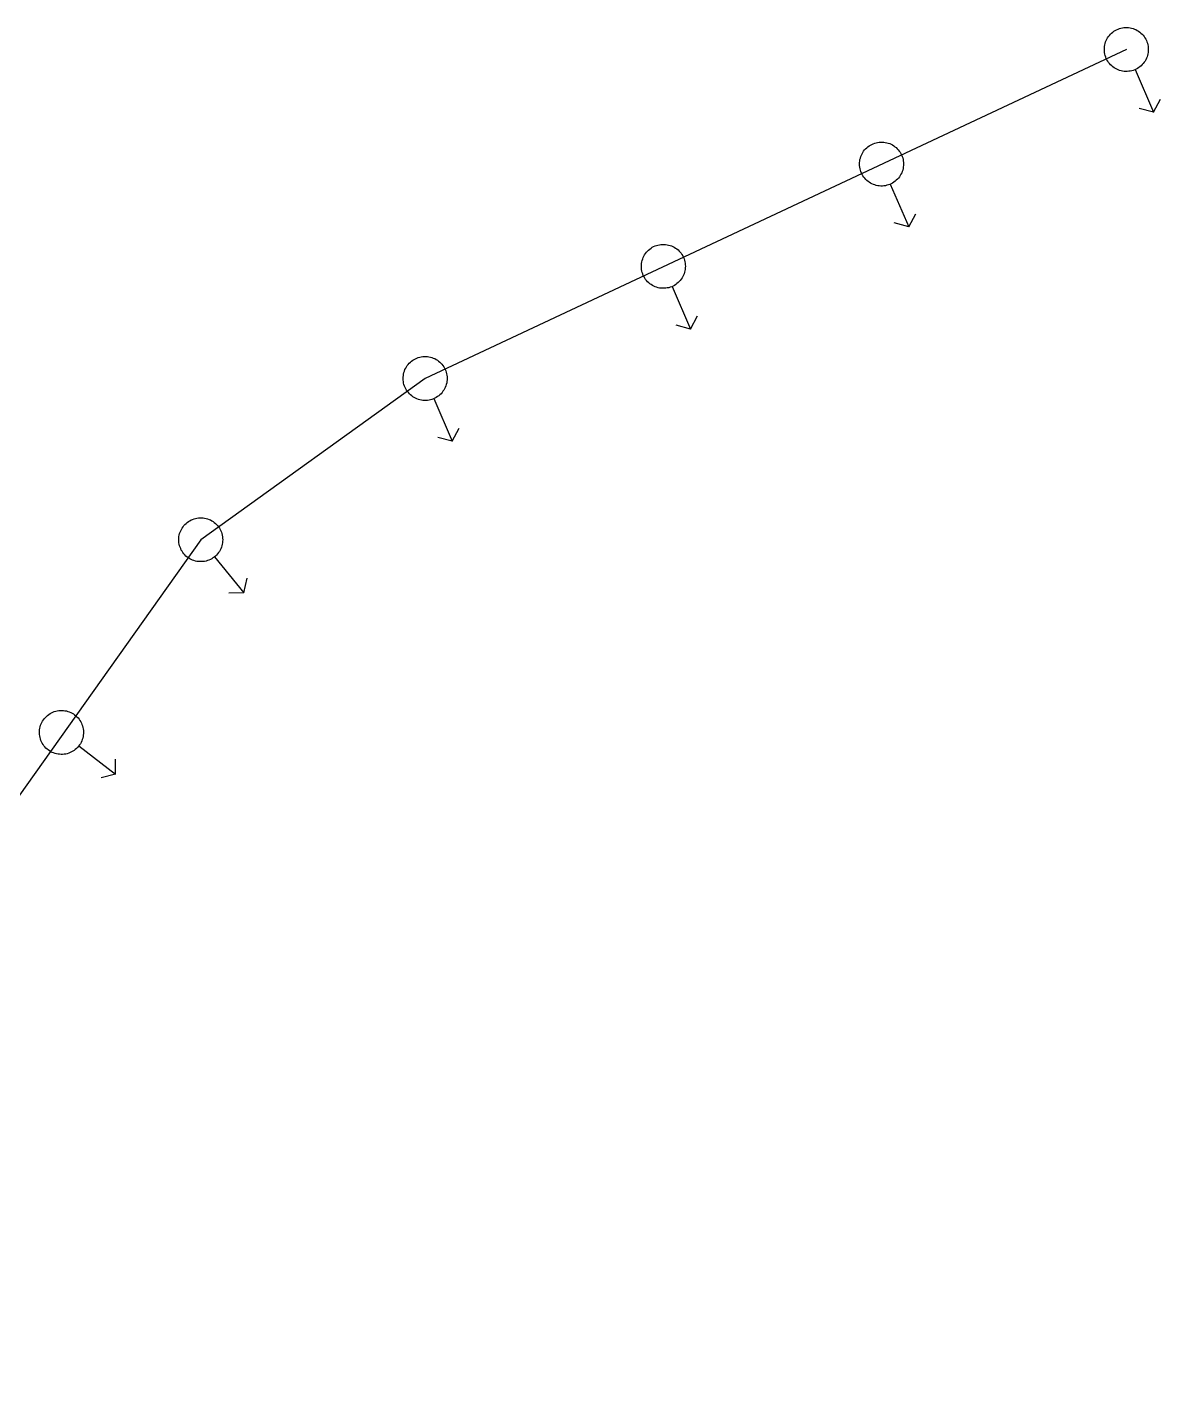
# Model space of a CAD drawing. Header units: inches. Extents: x 21905 to 29562, y 37649 to 43473.
# Drawn here: x 23415.1 to 23575.7, y 38434.7 to 38629.3 of the extents above; entities that cross this region are included whole.
import ezdxf

# ---------------------------------------------------------------- set-up
doc = ezdxf.new("R2010")
doc.units = ezdxf.units.IN
doc.header["$MEASUREMENT"] = 0

msp = doc.modelspace()

# ---------------------------------------------------------------- linework, layer by layer
for points in [[(23573.98, 38626.02), (23573.95, 38625.8), (23573.92, 38625.59), (23573.87, 38625.38), (23573.8, 38625.17), (23573.72, 38624.97), (23573.62, 38624.77), (23573.52, 38624.58), (23573.39, 38624.4), (23573.26, 38624.23), (23573.12, 38624.07), (23572.96, 38623.92), (23572.79, 38623.78), (23572.62, 38623.65), (23572.44, 38623.53), (23572.24, 38623.43), (23572.05, 38623.34), (23571.84, 38623.26), (23571.63, 38623.2), (23571.42, 38623.16), (23571.2, 38623.13), (23570.99, 38623.11), (23570.77, 38623.11), (23570.55, 38623.12), (23570.34, 38623.15), (23570.12, 38623.2), (23569.91, 38623.26), (23569.71, 38623.33), (23569.51, 38623.42), (23569.32, 38623.52), (23569.13, 38623.63), (23568.96, 38623.76), (23568.79, 38623.9), (23568.63, 38624.05), (23568.49, 38624.21), (23568.35, 38624.38), (23568.23, 38624.56), (23568.12, 38624.75), (23568.02, 38624.95), (23567.94, 38625.15), (23567.87, 38625.35), (23567.82, 38625.56), (23567.78, 38625.78), (23567.76, 38625.99), (23567.75, 38626.21), (23567.76, 38626.43), (23567.78, 38626.65), (23567.81, 38626.86), (23567.87, 38627.07), (23567.93, 38627.28), (23568.01, 38627.48), (23568.11, 38627.68), (23568.22, 38627.87), (23568.34, 38628.05), (23568.47, 38628.22), (23568.62, 38628.38), (23568.77, 38628.53), (23568.94, 38628.67), (23569.11, 38628.8), (23569.3, 38628.92), (23569.49, 38629.02), (23569.69, 38629.11), (23569.89, 38629.18), (23570.1, 38629.25), (23570.31, 38629.29), (23570.53, 38629.32), (23570.74, 38629.34), (23570.96, 38629.34), (23571.18, 38629.33), (23571.39, 38629.3), (23571.61, 38629.25), (23571.82, 38629.19), (23572.02, 38629.12), (23572.22, 38629.03), (23572.41, 38628.93), (23572.6, 38628.82), (23572.77, 38628.69), (23572.94, 38628.55), (23573.1, 38628.4), (23573.24, 38628.24), (23573.38, 38628.07), (23573.5, 38627.89), (23573.61, 38627.7), (23573.71, 38627.5), (23573.79, 38627.3), (23573.86, 38627.1), (23573.91, 38626.89), (23573.95, 38626.67), (23573.97, 38626.45), (23573.98, 38626.24), (23573.98, 38626.02)], [(23573.98, 38626.02), (23573.95, 38625.8), (23573.92, 38625.59), (23573.87, 38625.38), (23573.8, 38625.17), (23573.72, 38624.97), (23573.62, 38624.77), (23573.52, 38624.58), (23573.39, 38624.4), (23573.26, 38624.23), (23573.12, 38624.07), (23572.96, 38623.92), (23572.79, 38623.78), (23572.62, 38623.65), (23572.44, 38623.53), (23572.24, 38623.43), (23572.05, 38623.34), (23571.84, 38623.26), (23571.63, 38623.2), (23571.42, 38623.16), (23571.2, 38623.13), (23570.99, 38623.11), (23570.77, 38623.11), (23570.55, 38623.12), (23570.34, 38623.15), (23570.12, 38623.2), (23569.91, 38623.26), (23569.71, 38623.33), (23569.51, 38623.42), (23569.32, 38623.52), (23569.13, 38623.63), (23568.96, 38623.76), (23568.79, 38623.9), (23568.63, 38624.05), (23568.49, 38624.21), (23568.35, 38624.38), (23568.23, 38624.56), (23568.12, 38624.75), (23568.02, 38624.95), (23567.94, 38625.15), (23567.87, 38625.35), (23567.82, 38625.56), (23567.78, 38625.78), (23567.76, 38625.99), (23567.75, 38626.21), (23567.76, 38626.43), (23567.78, 38626.65), (23567.81, 38626.86), (23567.87, 38627.07), (23567.93, 38627.28), (23568.01, 38627.48), (23568.11, 38627.68), (23568.22, 38627.87), (23568.34, 38628.05), (23568.47, 38628.22), (23568.62, 38628.38), (23568.77, 38628.53), (23568.94, 38628.67), (23569.11, 38628.8), (23569.3, 38628.92), (23569.49, 38629.02), (23569.69, 38629.11), (23569.89, 38629.18), (23570.1, 38629.25), (23570.31, 38629.29), (23570.53, 38629.32), (23570.74, 38629.34), (23570.96, 38629.34), (23571.18, 38629.33), (23571.39, 38629.3), (23571.61, 38629.25), (23571.82, 38629.19), (23572.02, 38629.12), (23572.22, 38629.03), (23572.41, 38628.93), (23572.6, 38628.82), (23572.77, 38628.69), (23572.94, 38628.55), (23573.1, 38628.4), (23573.24, 38628.24), (23573.38, 38628.07), (23573.5, 38627.89), (23573.61, 38627.7), (23573.71, 38627.5), (23573.79, 38627.3), (23573.86, 38627.1), (23573.91, 38626.89), (23573.95, 38626.67), (23573.97, 38626.45), (23573.98, 38626.24), (23573.98, 38626.02)], [(23570.87, 38626.22), (23471.49, 38579.58), (23439.68, 38556.72), (23373.87, 38464.09), (23340.03, 38434.69), (23272.27, 38476.73)], [(23570.87, 38626.22), (23471.49, 38579.58), (23439.68, 38556.72), (23373.87, 38464.09), (23340.03, 38434.69), (23272.27, 38476.73)], [(23572.1, 38623.36), (23574.71, 38617.33)], [(23572.1, 38623.36), (23574.71, 38617.33)], [(23574.71, 38617.33), (23575.71, 38619.19)], [(23574.71, 38617.33), (23575.71, 38619.19)], [(23574.71, 38617.33), (23572.67, 38617.87)], [(23574.71, 38617.33), (23572.67, 38617.87)], [(23539.28, 38609.77), (23539.26, 38609.56), (23539.22, 38609.34), (23539.17, 38609.13), (23539.11, 38608.92), (23539.03, 38608.72), (23538.93, 38608.53), (23538.82, 38608.34), (23538.7, 38608.16), (23538.57, 38607.98), (23538.42, 38607.82), (23538.27, 38607.67), (23538.1, 38607.53), (23537.93, 38607.4), (23537.74, 38607.29), (23537.55, 38607.18), (23537.35, 38607.09), (23537.15, 38607.02), (23536.94, 38606.96), (23536.73, 38606.91), (23536.51, 38606.88), (23536.29, 38606.86), (23536.08, 38606.86), (23535.86, 38606.88), (23535.64, 38606.91), (23535.43, 38606.95), (23535.22, 38607.01), (23535.02, 38607.08), (23534.82, 38607.17), (23534.63, 38607.27), (23534.44, 38607.39), (23534.26, 38607.51), (23534.1, 38607.65), (23533.94, 38607.8), (23533.79, 38607.96), (23533.66, 38608.14), (23533.54, 38608.32), (23533.43, 38608.5), (23533.33, 38608.7), (23533.25, 38608.9), (23533.18, 38609.11), (23533.13, 38609.32), (23533.09, 38609.53), (23533.06, 38609.75), (23533.06, 38609.96), (23533.06, 38610.18), (23533.08, 38610.4), (23533.12, 38610.61), (23533.17, 38610.82), (23533.24, 38611.03), (23533.32, 38611.23), (23533.42, 38611.43), (23533.52, 38611.62), (23533.64, 38611.8), (23533.78, 38611.97), (23533.92, 38612.13), (23534.08, 38612.29), (23534.24, 38612.43), (23534.42, 38612.55), (23534.6, 38612.67), (23534.8, 38612.77), (23534.99, 38612.86), (23535.2, 38612.94), (23535.41, 38613), (23535.62, 38613.04), (23535.83, 38613.08), (23536.05, 38613.09), (23536.27, 38613.09), (23536.49, 38613.08), (23536.7, 38613.05), (23536.91, 38613), (23537.12, 38612.95), (23537.33, 38612.87), (23537.53, 38612.78), (23537.72, 38612.68), (23537.91, 38612.57), (23538.08, 38612.44), (23538.25, 38612.3), (23538.41, 38612.15), (23538.55, 38611.99), (23538.69, 38611.82), (23538.81, 38611.64), (23538.92, 38611.45), (23539.01, 38611.26), (23539.1, 38611.06), (23539.17, 38610.85), (23539.22, 38610.64), (23539.26, 38610.42), (23539.28, 38610.21), (23539.29, 38609.99), (23539.28, 38609.77)], [(23539.28, 38609.77), (23539.26, 38609.56), (23539.22, 38609.34), (23539.17, 38609.13), (23539.11, 38608.92), (23539.03, 38608.72), (23538.93, 38608.53), (23538.82, 38608.34), (23538.7, 38608.16), (23538.57, 38607.98), (23538.42, 38607.82), (23538.27, 38607.67), (23538.1, 38607.53), (23537.93, 38607.4), (23537.74, 38607.29), (23537.55, 38607.18), (23537.35, 38607.09), (23537.15, 38607.02), (23536.94, 38606.96), (23536.73, 38606.91), (23536.51, 38606.88), (23536.29, 38606.86), (23536.08, 38606.86), (23535.86, 38606.88), (23535.64, 38606.91), (23535.43, 38606.95), (23535.22, 38607.01), (23535.02, 38607.08), (23534.82, 38607.17), (23534.63, 38607.27), (23534.44, 38607.39), (23534.26, 38607.51), (23534.1, 38607.65), (23533.94, 38607.8), (23533.79, 38607.96), (23533.66, 38608.14), (23533.54, 38608.32), (23533.43, 38608.5), (23533.33, 38608.7), (23533.25, 38608.9), (23533.18, 38609.11), (23533.13, 38609.32), (23533.09, 38609.53), (23533.06, 38609.75), (23533.06, 38609.96), (23533.06, 38610.18), (23533.08, 38610.4), (23533.12, 38610.61), (23533.17, 38610.82), (23533.24, 38611.03), (23533.32, 38611.23), (23533.42, 38611.43), (23533.52, 38611.62), (23533.64, 38611.8), (23533.78, 38611.97), (23533.92, 38612.13), (23534.08, 38612.29), (23534.24, 38612.43), (23534.42, 38612.55), (23534.6, 38612.67), (23534.8, 38612.77), (23534.99, 38612.86), (23535.2, 38612.94), (23535.41, 38613), (23535.62, 38613.04), (23535.83, 38613.08), (23536.05, 38613.09), (23536.27, 38613.09), (23536.49, 38613.08), (23536.7, 38613.05), (23536.91, 38613), (23537.12, 38612.95), (23537.33, 38612.87), (23537.53, 38612.78), (23537.72, 38612.68), (23537.91, 38612.57), (23538.08, 38612.44), (23538.25, 38612.3), (23538.41, 38612.15), (23538.55, 38611.99), (23538.69, 38611.82), (23538.81, 38611.64), (23538.92, 38611.45), (23539.01, 38611.26), (23539.1, 38611.06), (23539.17, 38610.85), (23539.22, 38610.64), (23539.26, 38610.42), (23539.28, 38610.21), (23539.29, 38609.99), (23539.28, 38609.77)], [(23537.41, 38607.11), (23540.02, 38601.09)], [(23537.41, 38607.11), (23540.02, 38601.09)], [(23540.02, 38601.09), (23541.02, 38602.94)], [(23540.02, 38601.09), (23541.02, 38602.94)], [(23540.02, 38601.09), (23537.98, 38601.62)], [(23540.02, 38601.09), (23537.98, 38601.62)], [(23508.36, 38595.27), (23508.34, 38595.05), (23508.3, 38594.84), (23508.25, 38594.63), (23508.19, 38594.42), (23508.1, 38594.22), (23508.01, 38594.02), (23507.9, 38593.83), (23507.78, 38593.65), (23507.65, 38593.48), (23507.5, 38593.32), (23507.35, 38593.17), (23507.18, 38593.02), (23507.01, 38592.9), (23506.82, 38592.78), (23506.63, 38592.68), (23506.43, 38592.59), (23506.23, 38592.51), (23506.02, 38592.45), (23505.81, 38592.41), (23505.59, 38592.37), (23505.37, 38592.36), (23505.16, 38592.36), (23504.94, 38592.37), (23504.72, 38592.4), (23504.51, 38592.45), (23504.3, 38592.5), (23504.1, 38592.58), (23503.9, 38592.67), (23503.7, 38592.77), (23503.52, 38592.88), (23503.34, 38593.01), (23503.18, 38593.15), (23503.02, 38593.3), (23502.87, 38593.46), (23502.74, 38593.63), (23502.62, 38593.81), (23502.51, 38594), (23502.41, 38594.19), (23502.33, 38594.39), (23502.26, 38594.6), (23502.21, 38594.81), (23502.17, 38595.03), (23502.14, 38595.24), (23502.14, 38595.46), (23502.14, 38595.68), (23502.16, 38595.89), (23502.2, 38596.11), (23502.25, 38596.32), (23502.32, 38596.53), (23502.4, 38596.73), (23502.49, 38596.92), (23502.6, 38597.11), (23502.72, 38597.29), (23502.86, 38597.47), (23503, 38597.63), (23503.16, 38597.78), (23503.32, 38597.92), (23503.5, 38598.05), (23503.68, 38598.17), (23503.87, 38598.27), (23504.07, 38598.36), (23504.28, 38598.43), (23504.49, 38598.49), (23504.7, 38598.54), (23504.91, 38598.57), (23505.13, 38598.59), (23505.35, 38598.59), (23505.57, 38598.57), (23505.78, 38598.54), (23505.99, 38598.5), (23506.2, 38598.44), (23506.41, 38598.37), (23506.61, 38598.28), (23506.8, 38598.18), (23506.98, 38598.06), (23507.16, 38597.94), (23507.33, 38597.8), (23507.48, 38597.65), (23507.63, 38597.49), (23507.77, 38597.32), (23507.89, 38597.14), (23508, 38596.95), (23508.09, 38596.75), (23508.18, 38596.55), (23508.24, 38596.34), (23508.3, 38596.13), (23508.34, 38595.92), (23508.36, 38595.7), (23508.37, 38595.49), (23508.36, 38595.27)], [(23508.36, 38595.27), (23508.34, 38595.05), (23508.3, 38594.84), (23508.25, 38594.63), (23508.19, 38594.42), (23508.1, 38594.22), (23508.01, 38594.02), (23507.9, 38593.83), (23507.78, 38593.65), (23507.65, 38593.48), (23507.5, 38593.32), (23507.35, 38593.17), (23507.18, 38593.02), (23507.01, 38592.9), (23506.82, 38592.78), (23506.63, 38592.68), (23506.43, 38592.59), (23506.23, 38592.51), (23506.02, 38592.45), (23505.81, 38592.41), (23505.59, 38592.37), (23505.37, 38592.36), (23505.16, 38592.36), (23504.94, 38592.37), (23504.72, 38592.4), (23504.51, 38592.45), (23504.3, 38592.5), (23504.1, 38592.58), (23503.9, 38592.67), (23503.7, 38592.77), (23503.52, 38592.88), (23503.34, 38593.01), (23503.18, 38593.15), (23503.02, 38593.3), (23502.87, 38593.46), (23502.74, 38593.63), (23502.62, 38593.81), (23502.51, 38594), (23502.41, 38594.19), (23502.33, 38594.39), (23502.26, 38594.6), (23502.21, 38594.81), (23502.17, 38595.03), (23502.14, 38595.24), (23502.14, 38595.46), (23502.14, 38595.68), (23502.16, 38595.89), (23502.2, 38596.11), (23502.25, 38596.32), (23502.32, 38596.53), (23502.4, 38596.73), (23502.49, 38596.92), (23502.6, 38597.11), (23502.72, 38597.29), (23502.86, 38597.47), (23503, 38597.63), (23503.16, 38597.78), (23503.32, 38597.92), (23503.5, 38598.05), (23503.68, 38598.17), (23503.87, 38598.27), (23504.07, 38598.36), (23504.28, 38598.43), (23504.49, 38598.49), (23504.7, 38598.54), (23504.91, 38598.57), (23505.13, 38598.59), (23505.35, 38598.59), (23505.57, 38598.57), (23505.78, 38598.54), (23505.99, 38598.5), (23506.2, 38598.44), (23506.41, 38598.37), (23506.61, 38598.28), (23506.8, 38598.18), (23506.98, 38598.06), (23507.16, 38597.94), (23507.33, 38597.8), (23507.48, 38597.65), (23507.63, 38597.49), (23507.77, 38597.32), (23507.89, 38597.14), (23508, 38596.95), (23508.09, 38596.75), (23508.18, 38596.55), (23508.24, 38596.34), (23508.3, 38596.13), (23508.34, 38595.92), (23508.36, 38595.7), (23508.37, 38595.49), (23508.36, 38595.27)], [(23506.48, 38592.61), (23509.1, 38586.58)], [(23506.48, 38592.61), (23509.1, 38586.58)], [(23509.1, 38586.58), (23510.1, 38588.44)], [(23509.1, 38586.58), (23510.1, 38588.44)], [(23509.1, 38586.58), (23507.06, 38587.12)], [(23509.1, 38586.58), (23507.06, 38587.12)], [(23474.6, 38579.37), (23474.57, 38579.16), (23474.54, 38578.94), (23474.49, 38578.73), (23474.42, 38578.52), (23474.34, 38578.32), (23474.24, 38578.13), (23474.14, 38577.94), (23474.01, 38577.76), (23473.88, 38577.59), (23473.74, 38577.42), (23473.58, 38577.27), (23473.41, 38577.13), (23473.24, 38577), (23473.06, 38576.89), (23472.86, 38576.78), (23472.67, 38576.69), (23472.46, 38576.62), (23472.25, 38576.56), (23472.04, 38576.51), (23471.82, 38576.48), (23471.61, 38576.46), (23471.39, 38576.46), (23471.17, 38576.48), (23470.96, 38576.51), (23470.74, 38576.55), (23470.53, 38576.61), (23470.33, 38576.68), (23470.13, 38576.77), (23469.94, 38576.87), (23469.75, 38576.99), (23469.58, 38577.11), (23469.41, 38577.25), (23469.25, 38577.4), (23469.11, 38577.57), (23468.97, 38577.74), (23468.85, 38577.92), (23468.74, 38578.1), (23468.64, 38578.3), (23468.56, 38578.5), (23468.49, 38578.71), (23468.44, 38578.92), (23468.4, 38579.13), (23468.38, 38579.35), (23468.37, 38579.57), (23468.38, 38579.78), (23468.4, 38580), (23468.43, 38580.21), (23468.49, 38580.43), (23468.55, 38580.63), (23468.63, 38580.83), (23468.73, 38581.03), (23468.84, 38581.22), (23468.96, 38581.4), (23469.09, 38581.57), (23469.23, 38581.73), (23469.39, 38581.89), (23469.56, 38582.03), (23469.73, 38582.16), (23469.92, 38582.27), (23470.11, 38582.37), (23470.31, 38582.46), (23470.51, 38582.54), (23470.72, 38582.6), (23470.93, 38582.65), (23471.15, 38582.68), (23471.36, 38582.69), (23471.58, 38582.69), (23471.8, 38582.68), (23472.01, 38582.65), (23472.23, 38582.61), (23472.44, 38582.55), (23472.64, 38582.47), (23472.84, 38582.39), (23473.03, 38582.28), (23473.22, 38582.17), (23473.39, 38582.04), (23473.56, 38581.9), (23473.72, 38581.75), (23473.86, 38581.59), (23474, 38581.42), (23474.12, 38581.24), (23474.23, 38581.05), (23474.33, 38580.86), (23474.41, 38580.66), (23474.48, 38580.45), (23474.53, 38580.24), (23474.57, 38580.03), (23474.59, 38579.81), (23474.6, 38579.59), (23474.6, 38579.37)], [(23474.6, 38579.37), (23474.57, 38579.16), (23474.54, 38578.94), (23474.49, 38578.73), (23474.42, 38578.52), (23474.34, 38578.32), (23474.24, 38578.13), (23474.14, 38577.94), (23474.01, 38577.76), (23473.88, 38577.59), (23473.74, 38577.42), (23473.58, 38577.27), (23473.41, 38577.13), (23473.24, 38577), (23473.06, 38576.89), (23472.86, 38576.78), (23472.67, 38576.69), (23472.46, 38576.62), (23472.25, 38576.56), (23472.04, 38576.51), (23471.82, 38576.48), (23471.61, 38576.46), (23471.39, 38576.46), (23471.17, 38576.48), (23470.96, 38576.51), (23470.74, 38576.55), (23470.53, 38576.61), (23470.33, 38576.68), (23470.13, 38576.77), (23469.94, 38576.87), (23469.75, 38576.99), (23469.58, 38577.11), (23469.41, 38577.25), (23469.25, 38577.4), (23469.11, 38577.57), (23468.97, 38577.74), (23468.85, 38577.92), (23468.74, 38578.1), (23468.64, 38578.3), (23468.56, 38578.5), (23468.49, 38578.71), (23468.44, 38578.92), (23468.4, 38579.13), (23468.38, 38579.35), (23468.37, 38579.57), (23468.38, 38579.78), (23468.4, 38580), (23468.43, 38580.21), (23468.49, 38580.43), (23468.55, 38580.63), (23468.63, 38580.83), (23468.73, 38581.03), (23468.84, 38581.22), (23468.96, 38581.4), (23469.09, 38581.57), (23469.23, 38581.73), (23469.39, 38581.89), (23469.56, 38582.03), (23469.73, 38582.16), (23469.92, 38582.27), (23470.11, 38582.37), (23470.31, 38582.46), (23470.51, 38582.54), (23470.72, 38582.6), (23470.93, 38582.65), (23471.15, 38582.68), (23471.36, 38582.69), (23471.58, 38582.69), (23471.8, 38582.68), (23472.01, 38582.65), (23472.23, 38582.61), (23472.44, 38582.55), (23472.64, 38582.47), (23472.84, 38582.39), (23473.03, 38582.28), (23473.22, 38582.17), (23473.39, 38582.04), (23473.56, 38581.9), (23473.72, 38581.75), (23473.86, 38581.59), (23474, 38581.42), (23474.12, 38581.24), (23474.23, 38581.05), (23474.33, 38580.86), (23474.41, 38580.66), (23474.48, 38580.45), (23474.53, 38580.24), (23474.57, 38580.03), (23474.59, 38579.81), (23474.6, 38579.59), (23474.6, 38579.37)], [(23472.72, 38576.72), (23475.33, 38570.69)], [(23472.72, 38576.72), (23475.33, 38570.69)], [(23475.33, 38570.69), (23476.33, 38572.54)], [(23475.33, 38570.69), (23476.33, 38572.54)], [(23475.33, 38570.69), (23473.29, 38571.22)], [(23475.33, 38570.69), (23473.29, 38571.22)], [(23442.73, 38557.36), (23442.77, 38557.15), (23442.79, 38556.93), (23442.8, 38556.72), (23442.79, 38556.5), (23442.77, 38556.28), (23442.73, 38556.07), (23442.68, 38555.86), (23442.61, 38555.65), (23442.53, 38555.45), (23442.43, 38555.25), (23442.32, 38555.07), (23442.2, 38554.89), (23442.07, 38554.71), (23441.92, 38554.55), (23441.77, 38554.4), (23441.6, 38554.26), (23441.42, 38554.13), (23441.24, 38554.02), (23441.05, 38553.92), (23440.85, 38553.83), (23440.64, 38553.76), (23440.43, 38553.7), (23440.22, 38553.65), (23440, 38553.62), (23439.79, 38553.61), (23439.57, 38553.61), (23439.35, 38553.62), (23439.14, 38553.65), (23438.93, 38553.7), (23438.72, 38553.76), (23438.51, 38553.83), (23438.31, 38553.92), (23438.12, 38554.03), (23437.94, 38554.14), (23437.76, 38554.27), (23437.59, 38554.41), (23437.44, 38554.56), (23437.29, 38554.72), (23437.16, 38554.9), (23437.04, 38555.08), (23436.93, 38555.26), (23436.84, 38555.46), (23436.75, 38555.66), (23436.69, 38555.87), (23436.64, 38556.08), (23436.6, 38556.29), (23436.58, 38556.51), (23436.57, 38556.73), (23436.58, 38556.95), (23436.6, 38557.16), (23436.64, 38557.38), (23436.69, 38557.59), (23436.76, 38557.79), (23436.84, 38558), (23436.94, 38558.19), (23437.05, 38558.38), (23437.17, 38558.56), (23437.3, 38558.73), (23437.45, 38558.89), (23437.6, 38559.04), (23437.77, 38559.18), (23437.95, 38559.31), (23438.13, 38559.42), (23438.32, 38559.53), (23438.52, 38559.61), (23438.73, 38559.69), (23438.94, 38559.75), (23439.15, 38559.79), (23439.37, 38559.82), (23439.58, 38559.84), (23439.8, 38559.84), (23440.02, 38559.82), (23440.23, 38559.79), (23440.44, 38559.74), (23440.65, 38559.68), (23440.86, 38559.61), (23441.06, 38559.52), (23441.25, 38559.42), (23441.43, 38559.3), (23441.61, 38559.17), (23441.77, 38559.03), (23441.93, 38558.88), (23442.08, 38558.72), (23442.21, 38558.55), (23442.33, 38558.37), (23442.44, 38558.18), (23442.53, 38557.98), (23442.62, 38557.78), (23442.68, 38557.58), (23442.73, 38557.36)], [(23442.73, 38557.36), (23442.77, 38557.15), (23442.79, 38556.93), (23442.8, 38556.72), (23442.79, 38556.5), (23442.77, 38556.28), (23442.73, 38556.07), (23442.68, 38555.86), (23442.61, 38555.65), (23442.53, 38555.45), (23442.43, 38555.25), (23442.32, 38555.07), (23442.2, 38554.89), (23442.07, 38554.71), (23441.92, 38554.55), (23441.77, 38554.4), (23441.6, 38554.26), (23441.42, 38554.13), (23441.24, 38554.02), (23441.05, 38553.92), (23440.85, 38553.83), (23440.64, 38553.76), (23440.43, 38553.7), (23440.22, 38553.65), (23440, 38553.62), (23439.79, 38553.61), (23439.57, 38553.61), (23439.35, 38553.62), (23439.14, 38553.65), (23438.93, 38553.7), (23438.72, 38553.76), (23438.51, 38553.83), (23438.31, 38553.92), (23438.12, 38554.03), (23437.94, 38554.14), (23437.76, 38554.27), (23437.59, 38554.41), (23437.44, 38554.56), (23437.29, 38554.72), (23437.16, 38554.9), (23437.04, 38555.08), (23436.93, 38555.26), (23436.84, 38555.46), (23436.75, 38555.66), (23436.69, 38555.87), (23436.64, 38556.08), (23436.6, 38556.29), (23436.58, 38556.51), (23436.57, 38556.73), (23436.58, 38556.95), (23436.6, 38557.16), (23436.64, 38557.38), (23436.69, 38557.59), (23436.76, 38557.79), (23436.84, 38558), (23436.94, 38558.19), (23437.05, 38558.38), (23437.17, 38558.56), (23437.3, 38558.73), (23437.45, 38558.89), (23437.6, 38559.04), (23437.77, 38559.18), (23437.95, 38559.31), (23438.13, 38559.42), (23438.32, 38559.53), (23438.52, 38559.61), (23438.73, 38559.69), (23438.94, 38559.75), (23439.15, 38559.79), (23439.37, 38559.82), (23439.58, 38559.84), (23439.8, 38559.84), (23440.02, 38559.82), (23440.23, 38559.79), (23440.44, 38559.74), (23440.65, 38559.68), (23440.86, 38559.61), (23441.06, 38559.52), (23441.25, 38559.42), (23441.43, 38559.3), (23441.61, 38559.17), (23441.77, 38559.03), (23441.93, 38558.88), (23442.08, 38558.72), (23442.21, 38558.55), (23442.33, 38558.37), (23442.44, 38558.18), (23442.53, 38557.98), (23442.62, 38557.78), (23442.68, 38557.58), (23442.73, 38557.36)], [(23441.64, 38554.3), (23445.79, 38549.2)], [(23441.64, 38554.3), (23445.79, 38549.2)], [(23445.79, 38549.2), (23446.25, 38551.26)], [(23445.79, 38549.2), (23446.25, 38551.26)], [(23445.79, 38549.2), (23443.68, 38549.16)], [(23445.79, 38549.2), (23443.68, 38549.16)], [(23422.77, 38530.73), (23422.85, 38530.53), (23422.92, 38530.32), (23422.98, 38530.11), (23423.02, 38529.9), (23423.05, 38529.68), (23423.06, 38529.46), (23423.06, 38529.25), (23423.04, 38529.03), (23423, 38528.81), (23422.96, 38528.6), (23422.89, 38528.39), (23422.82, 38528.19), (23422.72, 38527.99), (23422.62, 38527.8), (23422.5, 38527.62), (23422.37, 38527.45), (23422.23, 38527.28), (23422.07, 38527.13), (23421.91, 38526.98), (23421.74, 38526.85), (23421.56, 38526.73), (23421.37, 38526.63), (23421.17, 38526.54), (23420.97, 38526.46), (23420.76, 38526.39), (23420.55, 38526.34), (23420.33, 38526.31), (23420.11, 38526.29), (23419.9, 38526.29), (23419.68, 38526.3), (23419.46, 38526.32), (23419.25, 38526.36), (23419.04, 38526.42), (23418.83, 38526.49), (23418.63, 38526.57), (23418.44, 38526.67), (23418.25, 38526.78), (23418.07, 38526.91), (23417.9, 38527.04), (23417.75, 38527.19), (23417.6, 38527.35), (23417.46, 38527.52), (23417.33, 38527.7), (23417.22, 38527.88), (23417.12, 38528.08), (23417.04, 38528.28), (23416.97, 38528.48), (23416.91, 38528.69), (23416.87, 38528.91), (23416.84, 38529.12), (23416.83, 38529.34), (23416.83, 38529.56), (23416.85, 38529.77), (23416.88, 38529.99), (23416.93, 38530.2), (23416.99, 38530.41), (23417.07, 38530.61), (23417.16, 38530.81), (23417.27, 38531), (23417.39, 38531.18), (23417.52, 38531.36), (23417.66, 38531.52), (23417.81, 38531.68), (23417.98, 38531.82), (23418.15, 38531.95), (23418.33, 38532.07), (23418.52, 38532.18), (23418.72, 38532.27), (23418.92, 38532.35), (23419.13, 38532.41), (23419.34, 38532.46), (23419.56, 38532.49), (23419.77, 38532.51), (23419.99, 38532.52), (23420.21, 38532.51), (23420.42, 38532.48), (23420.64, 38532.44), (23420.85, 38532.38), (23421.05, 38532.31), (23421.25, 38532.23), (23421.45, 38532.13), (23421.64, 38532.02), (23421.81, 38531.9), (23421.98, 38531.76), (23422.14, 38531.61), (23422.29, 38531.45), (23422.43, 38531.28), (23422.55, 38531.11), (23422.67, 38530.92), (23422.77, 38530.73)], [(23422.77, 38530.73), (23422.85, 38530.53), (23422.92, 38530.32), (23422.98, 38530.11), (23423.02, 38529.9), (23423.05, 38529.68), (23423.06, 38529.46), (23423.06, 38529.25), (23423.04, 38529.03), (23423, 38528.81), (23422.96, 38528.6), (23422.89, 38528.39), (23422.82, 38528.19), (23422.72, 38527.99), (23422.62, 38527.8), (23422.5, 38527.62), (23422.37, 38527.45), (23422.23, 38527.28), (23422.07, 38527.13), (23421.91, 38526.98), (23421.74, 38526.85), (23421.56, 38526.73), (23421.37, 38526.63), (23421.17, 38526.54), (23420.97, 38526.46), (23420.76, 38526.39), (23420.55, 38526.34), (23420.33, 38526.31), (23420.11, 38526.29), (23419.9, 38526.29), (23419.68, 38526.3), (23419.46, 38526.32), (23419.25, 38526.36), (23419.04, 38526.42), (23418.83, 38526.49), (23418.63, 38526.57), (23418.44, 38526.67), (23418.25, 38526.78), (23418.07, 38526.91), (23417.9, 38527.04), (23417.75, 38527.19), (23417.6, 38527.35), (23417.46, 38527.52), (23417.33, 38527.7), (23417.22, 38527.88), (23417.12, 38528.08), (23417.04, 38528.28), (23416.97, 38528.48), (23416.91, 38528.69), (23416.87, 38528.91), (23416.84, 38529.12), (23416.83, 38529.34), (23416.83, 38529.56), (23416.85, 38529.77), (23416.88, 38529.99), (23416.93, 38530.2), (23416.99, 38530.41), (23417.07, 38530.61), (23417.16, 38530.81), (23417.27, 38531), (23417.39, 38531.18), (23417.52, 38531.36), (23417.66, 38531.52), (23417.81, 38531.68), (23417.98, 38531.82), (23418.15, 38531.95), (23418.33, 38532.07), (23418.52, 38532.18), (23418.72, 38532.27), (23418.92, 38532.35), (23419.13, 38532.41), (23419.34, 38532.46), (23419.56, 38532.49), (23419.77, 38532.51), (23419.99, 38532.52), (23420.21, 38532.51), (23420.42, 38532.48), (23420.64, 38532.44), (23420.85, 38532.38), (23421.05, 38532.31), (23421.25, 38532.23), (23421.45, 38532.13), (23421.64, 38532.02), (23421.81, 38531.9), (23421.98, 38531.76), (23422.14, 38531.61), (23422.29, 38531.45), (23422.43, 38531.28), (23422.55, 38531.11), (23422.67, 38530.92), (23422.77, 38530.73)], [(23422.41, 38527.49), (23427.61, 38523.48)], [(23422.41, 38527.49), (23427.61, 38523.48)], [(23427.61, 38523.48), (23427.59, 38525.59)], [(23427.61, 38523.48), (23427.59, 38525.59)], [(23427.61, 38523.48), (23425.57, 38522.96)], [(23427.61, 38523.48), (23425.57, 38522.96)]]:
    msp.add_lwpolyline(points)

doc.saveas('drawing.dxf')
